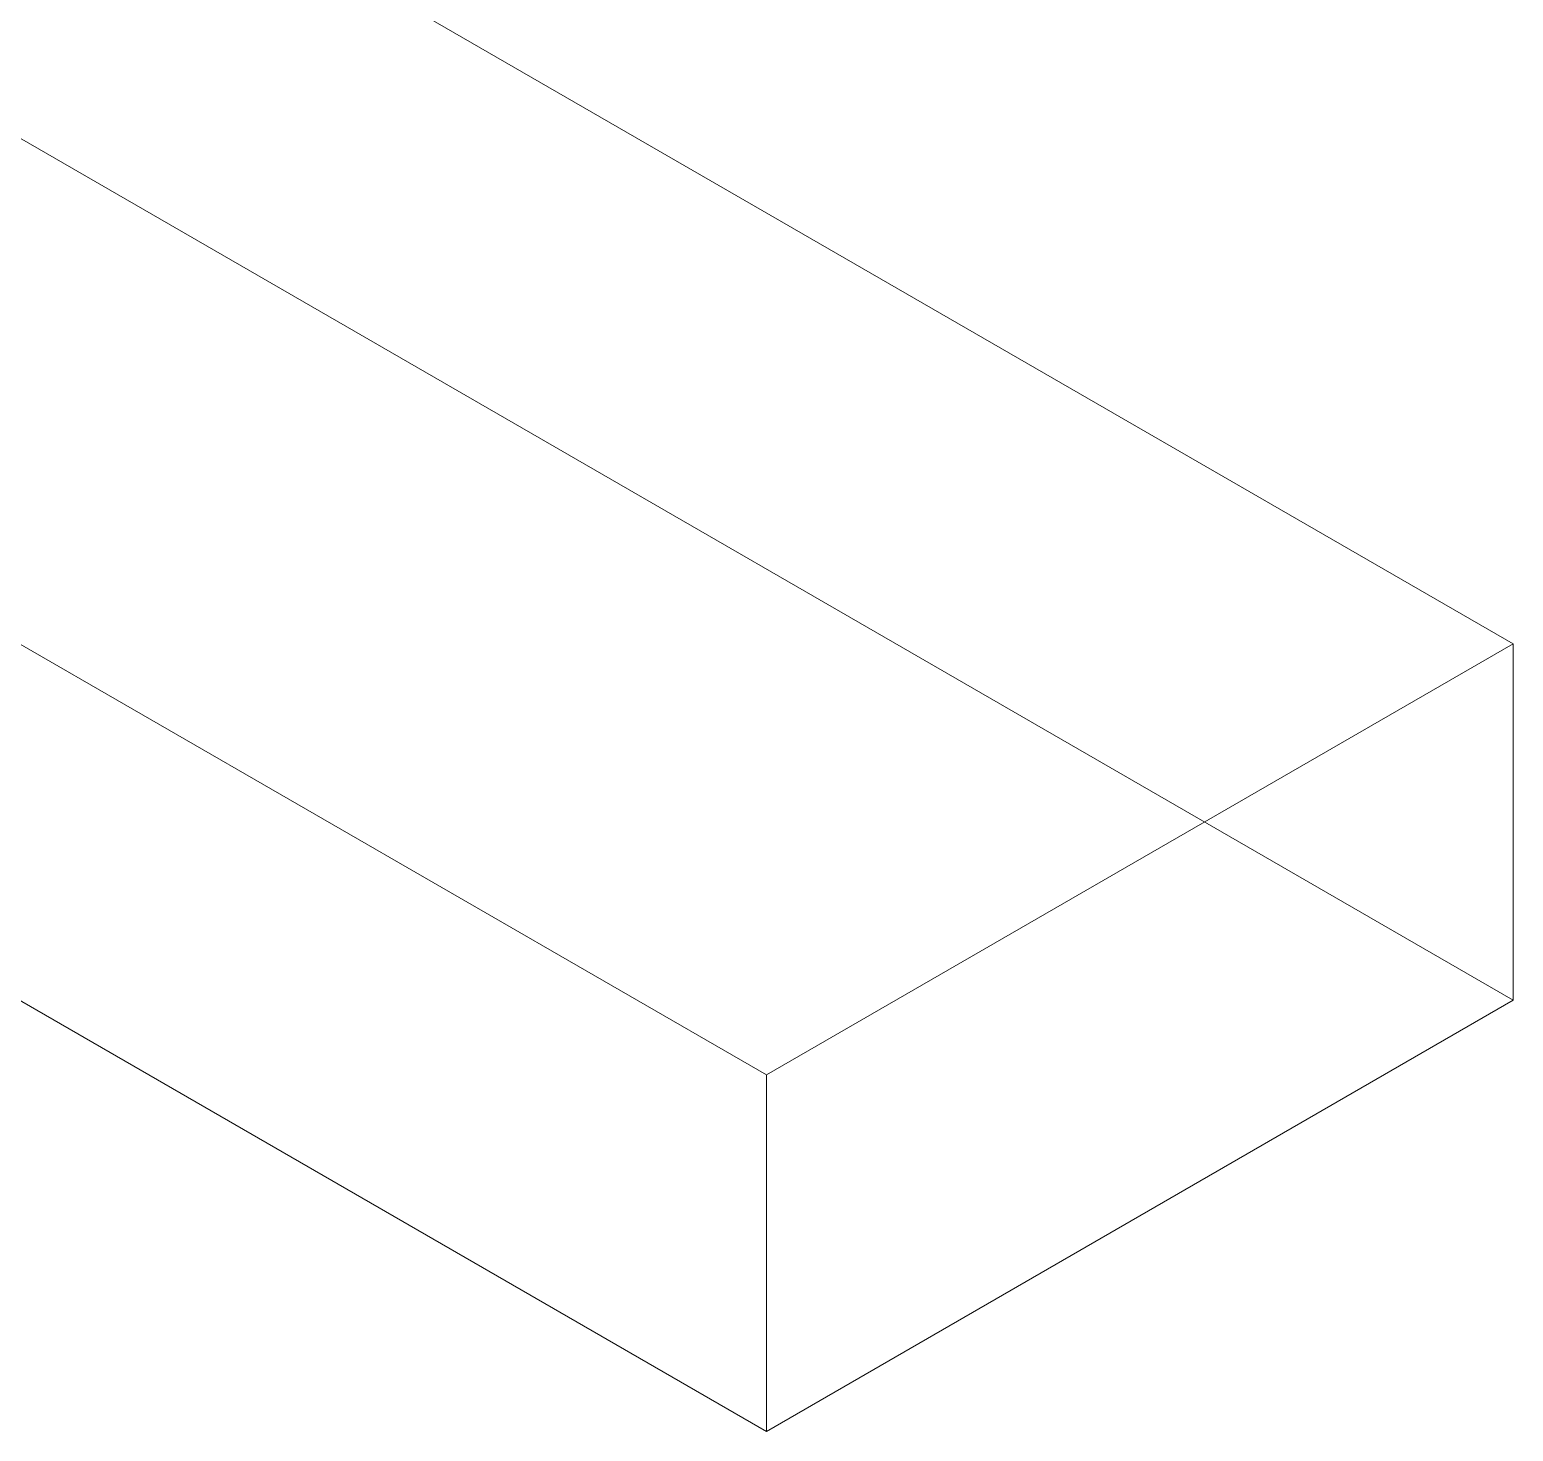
# Model space of a CAD drawing. Header units: millimetres. Extents: x -88595 to 880822, y -1054509 to -148035.
# Drawn here: x 389096.5 to 389307.1, y -321148.7 to -320949.6 of the extents above; entities that cross this region are included whole.
import ezdxf

# ---------------------------------------------------------------- set-up
doc = ezdxf.new("R2010")
doc.units = ezdxf.units.MM
doc.layers.add('Воздуховоды', color=7, linetype='Continuous', lineweight=18)

msp = doc.modelspace()

# ---------------------------------------------------------------- linework, layer by layer
at = {"layer": 'Воздуховоды', "color": 140, "true_color": 0x1bb3e4}
for p, q in [((389307.14, -321036.85), (388882.88, -320791.9)), ((388882.88, -320842.52), (389307.14, -321087.47)), ((388776.81, -320853.13), (389201.08, -321098.08)), ((389201.08, -321148.71), (388776.81, -320903.76)), ((389201.08, -321098.08), (389307.14, -321036.85)), ((389307.14, -321036.85), (389307.14, -321087.47)), ((389307.14, -321087.47), (389201.08, -321148.71)), ((389201.08, -321148.71), (389201.08, -321098.08))]:
    msp.add_line(p, q, dxfattribs=at)

doc.saveas('drawing.dxf')
